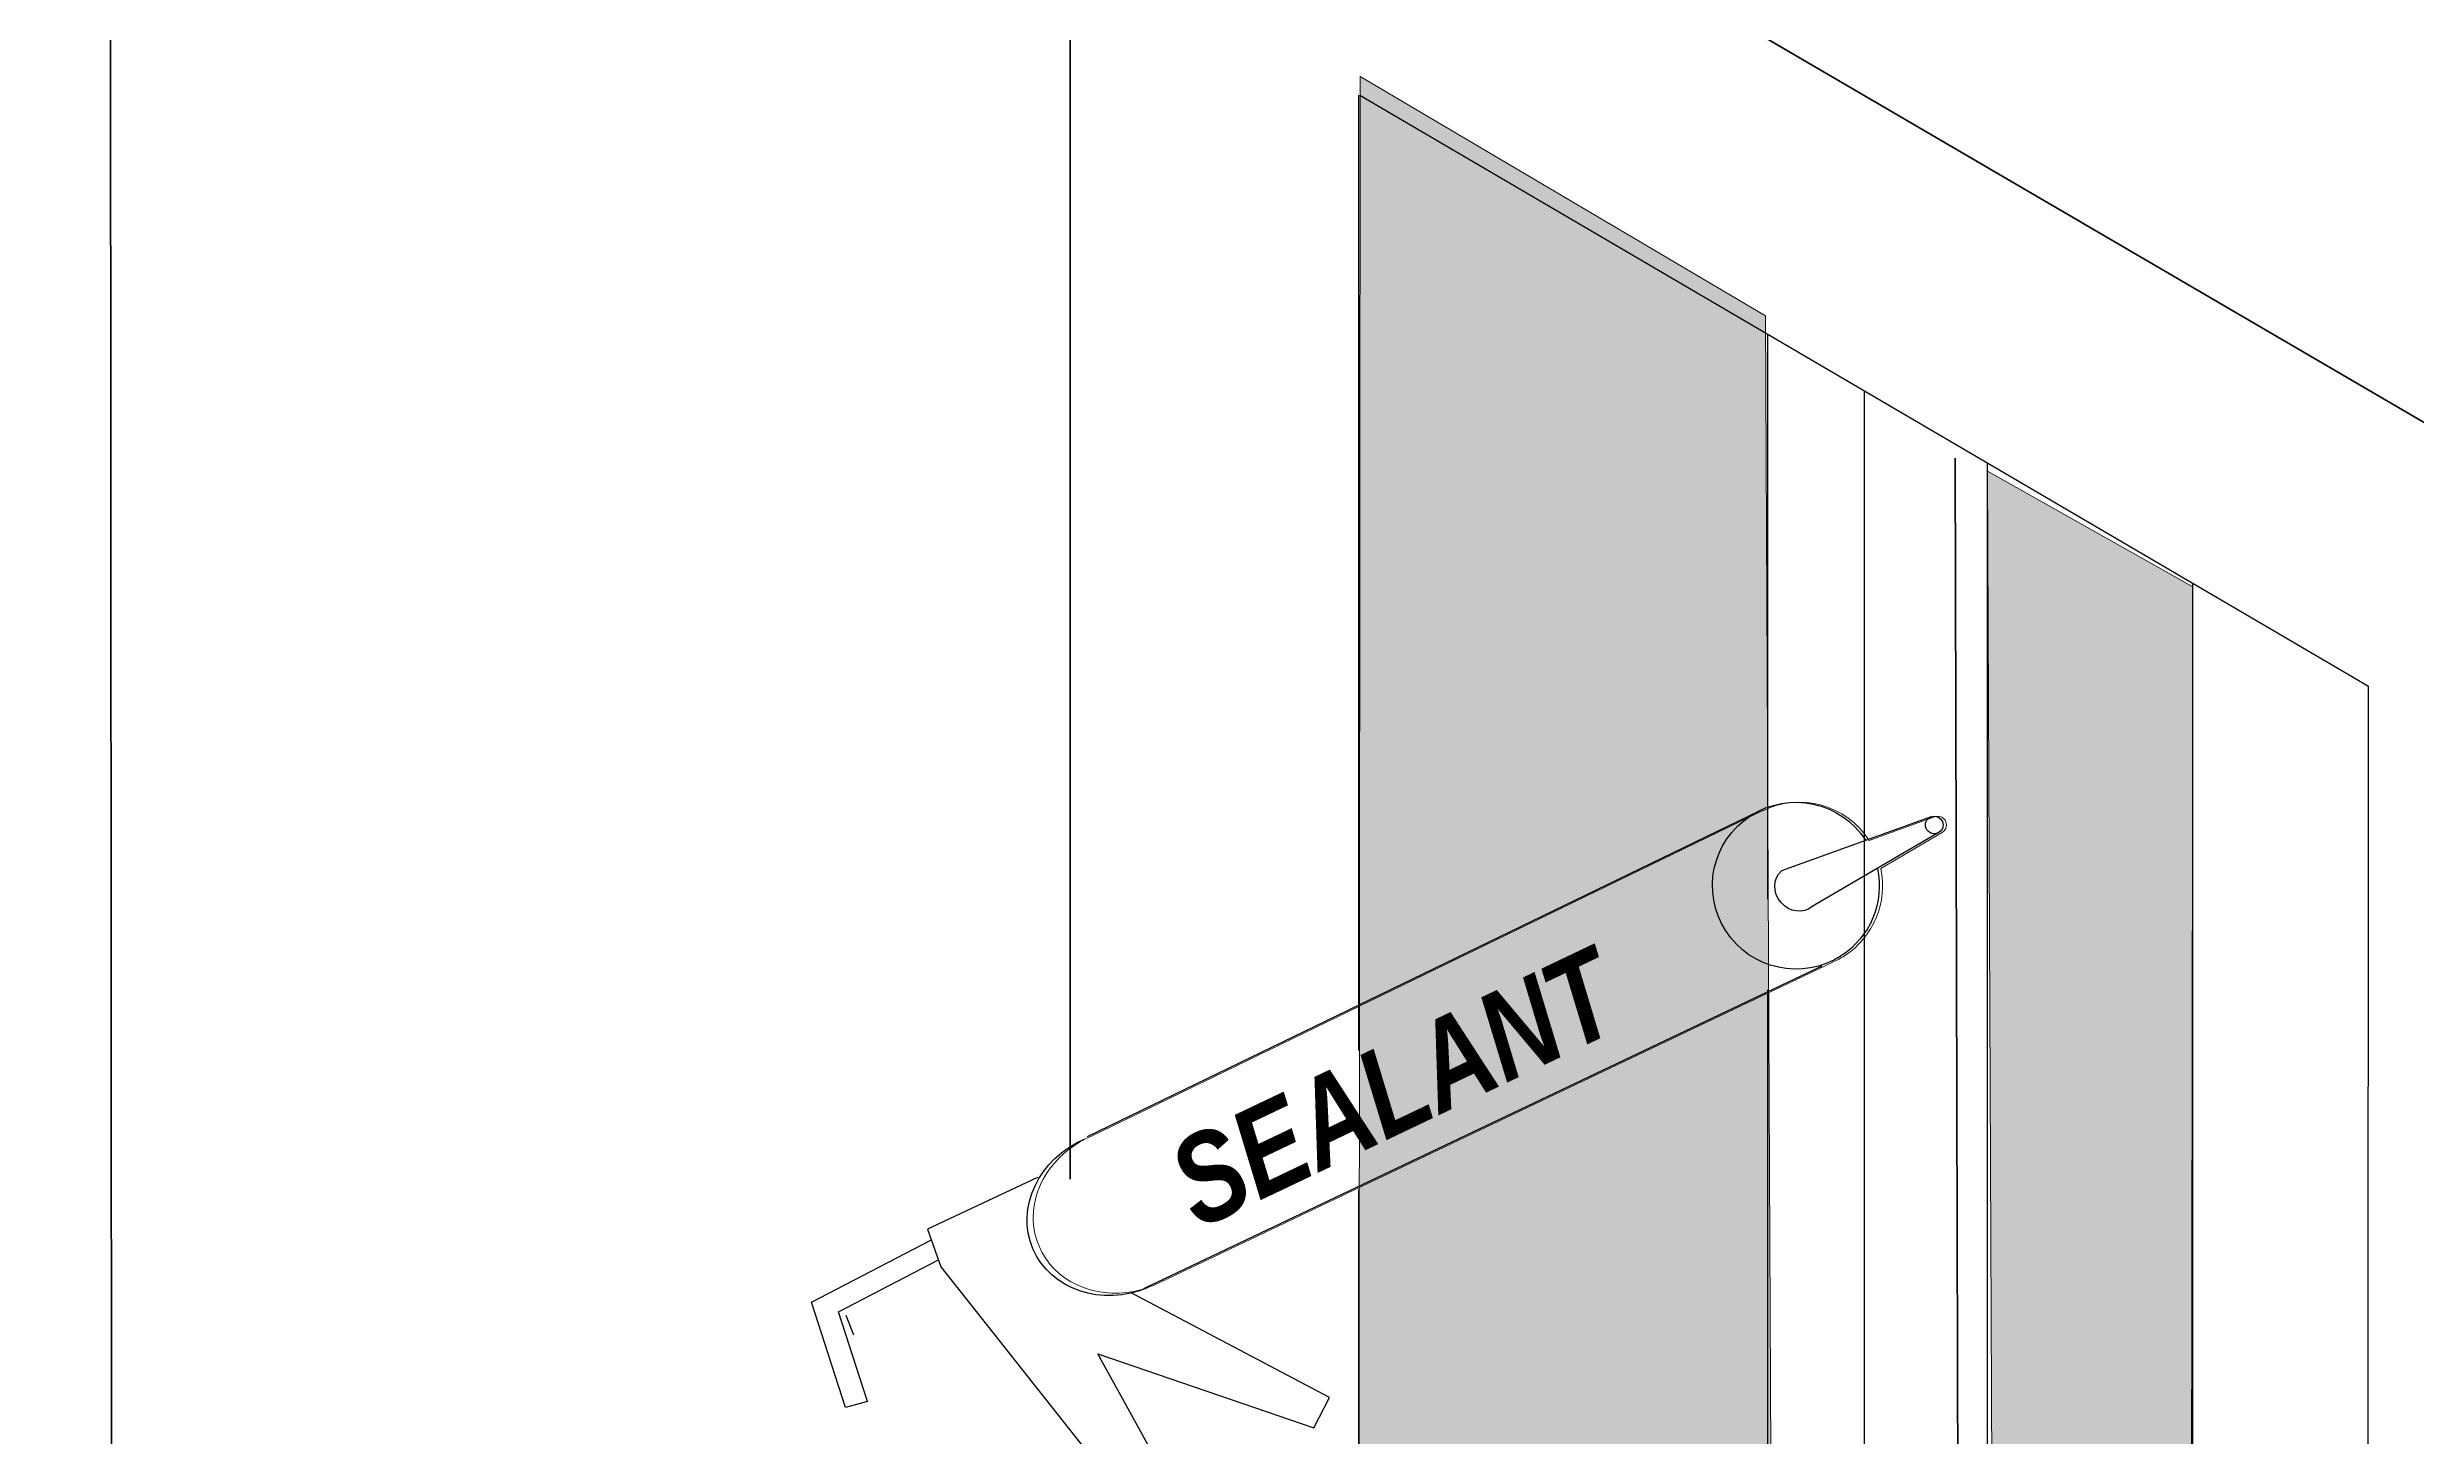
# Model space of a CAD drawing. Extents: x -1337 to 5791, y -3809 to 1769.
# Drawn here: x 388.2 to 582.2, y -2755.1 to -2641.4 of the extents above; entities that cross this region are included whole.
import ezdxf

# ---------------------------------------------------------------- set-up
doc = ezdxf.new("R2010")
doc.units = 0
doc.header["$MEASUREMENT"] = 0
for name, color, linetype, lineweight in [('G-ANNO-TTLB', 7, 'Continuous', 0), ('Layer 12', 7, 'Continuous', 0), ('TYVEK', 7, 'Continuous', 0), ('WALL SCRATCH', 7, 'Continuous', 0), ('X-REF - TRACED', 7, 'Continuous', 0)]:
    doc.layers.add(name, color=color, linetype=linetype, lineweight=lineweight)

# ---------------------------------------------------------------- blocks, each defined once
blk = doc.blocks.new('Block_188')
at = {"layer": 'WALL SCRATCH', "true_color": 0x003b71, "transparency": 33554687}
h = blk.add_hatch(color=156, dxfattribs=at)
h.dxf.hatch_style = 2
edge = h.paths.add_edge_path()
edge.add_ellipse((465.56, -2585.21), major_axis=(0, 4.78), ratio=0.766948, start_angle=0, end_angle=360)
at = {"layer": 'WALL SCRATCH', "color": 18, "lineweight": 25, "true_color": 0x080808}
blk.add_line((465.56, -2583.95), (465.56, -2586.42), dxfattribs=at)
at = {"layer": 'WALL SCRATCH', "color": 18, "lineweight": 25, "true_color": 0x000000}
blk.add_ellipse((465.56, -2585.21), major_axis=(0, 4.78), ratio=0.766948, dxfattribs=at)
at = {"layer": 'WALL SCRATCH', "color": 18, "lineweight": 25, "true_color": 0x080808}
blk.add_ellipse((465.56, -2585.19), major_axis=(0, 1.23), ratio=0.788846, dxfattribs=at)
blk = doc.blocks.new('Block_189')
at = {"layer": 'WALL SCRATCH', "true_color": 0x003b71, "transparency": 33554687}
h = blk.add_hatch(color=156, dxfattribs=at)
h.dxf.hatch_style = 2
edge = h.paths.add_edge_path()
edge.add_ellipse((465.56, -2790.76), major_axis=(0, 4.78), ratio=0.766948, start_angle=0, end_angle=360)
at = {"layer": 'WALL SCRATCH', "color": 18, "lineweight": 25, "true_color": 0x080808}
for p, q in [((465.56, -2789.5), (465.56, -2791.97)), ((464.59, -2790.73), (466.54, -2790.73))]:
    blk.add_line(p, q, dxfattribs=at)
at = {"layer": 'WALL SCRATCH', "color": 8, "lineweight": 25, "true_color": 0x808080}
blk.add_lwpolyline([(465.05, -2795.87)], dxfattribs=at)
at = {"layer": 'WALL SCRATCH', "color": 18, "lineweight": 25, "true_color": 0x000000}
blk.add_ellipse((465.56, -2790.76), major_axis=(0, 4.78), ratio=0.766948, dxfattribs=at)
at = {"layer": 'WALL SCRATCH', "color": 18, "lineweight": 25, "true_color": 0x080808}
blk.add_ellipse((465.56, -2790.73), major_axis=(0, 1.23), ratio=0.788846, dxfattribs=at)
blk = doc.blocks.new('Block_187')
at = {"layer": 'WALL SCRATCH'}
for name in ['Block_188', 'Block_189']:
    blk.add_blockref(name, (0, 0), dxfattribs=at)
blk = doc.blocks.new('Block_186')
at = {"layer": 'WALL SCRATCH'}
blk.add_blockref('Block_187', (0, 0), dxfattribs=at)
blk = doc.blocks.new('Block_318')
at = {"layer": 'TYVEK', "color": 18, "lineweight": 60, "true_color": 0x000000}
for points in [[(471.99, -2749.61)], [(471.99, -2750.72)]]:
    blk.add_lwpolyline(points, dxfattribs=at)

msp = doc.modelspace()

# ---------------------------------------------------------------- hatches: boundary and pattern name
at = {"layer": 'G-ANNO-TTLB', "true_color": 0xff00ff, "transparency": 33554687}
h = msp.add_hatch(color=6, dxfattribs=at)
edge = h.paths.add_edge_path()
edge.add_spline(control_points=[(1773.02, -3692.6), (1773.02, -3692.6), (-1156.5, -3692.6), (-1156.5, -3692.6), (-1156.5, -3692.6), (-1156.5, -1235.6), (-1156.5, -1235.6), (-1156.5, -1235.6), (1773.02, -1235.6), (1773.02, -1235.6), (1773.02, -1235.6), (1773.02, -3692.6), (1773.02, -3692.6)], knot_values=[0, 0, 0, 0, 1, 1, 1, 2, 2, 2, 3, 3, 3, 4, 4, 4, 4], degree=3, periodic=0)
edge = h.paths.add_edge_path()
edge.add_spline(control_points=[(-1147.5, -1244.6), (-1147.5, -1244.6), (-1147.5, -3683.6), (-1147.5, -3683.6), (-1147.5, -3683.6), (1764.02, -3683.6), (1764.02, -3683.6), (1764.02, -3683.6), (1764.02, -1244.6), (1764.02, -1244.6), (1764.02, -1244.6), (-1147.5, -1244.6), (-1147.5, -1244.6)], knot_values=[0, 0, 0, 0, 1, 1, 1, 2, 2, 2, 3, 3, 3, 4, 4, 4, 4], degree=3, periodic=0)
edge.add_line((-1147.5, -1244.6), (-1147.5, -1244.6))
at = {"layer": 'Layer 12', "true_color": 0x808080, "transparency": 33554495}
h = msp.add_hatch(color=8, dxfattribs=at)
h.dxf.hatch_style = 2
h.paths.add_polyline_path([(495.62, -2786.8), (495.74, -2643.76), (528.94, -2663.37), (529.42, -2768.27)])
h = msp.add_hatch(color=8, dxfattribs=at)
h.dxf.hatch_style = 2
h.paths.add_polyline_path([(563.82, -2760.63), (547.53, -2770.44), (547.11, -2676.07), (563.91, -2685.55)])

# ---------------------------------------------------------------- linework, layer by layer
at = {"layer": 'G-ANNO-TTLB'}
for points in [[(1773.02, -3692.6), (1773.02, -3692.6), (-1156.5, -3692.6), (-1156.5, -3692.6), (-1156.5, -3692.6), (-1156.5, -1235.6), (-1156.5, -1235.6), (-1156.5, -1235.6), (1773.02, -1235.6), (1773.02, -1235.6), (1773.02, -1235.6), (1773.02, -3692.6), (1773.02, -3692.6)], [(-1147.5, -1244.6), (-1147.5, -1244.6), (-1147.5, -3683.6), (-1147.5, -3683.6), (-1147.5, -3683.6), (1764.02, -3683.6), (1764.02, -3683.6), (1764.02, -3683.6), (1764.02, -1244.6), (1764.02, -1244.6), (1764.02, -1244.6), (-1147.5, -1244.6), (-1147.5, -1244.6)]]:
    msp.add_open_spline(points, degree=3, knots=[0, 0, 0, 0, 1, 1, 1, 2, 2, 2, 3, 3, 3, 4, 4, 4, 4], dxfattribs=at)
at = {"layer": 'Layer 12'}
for points in [[(495.62, -2786.8), (495.74, -2643.76), (528.94, -2663.37), (529.42, -2768.27)], [(563.82, -2760.63), (547.53, -2770.44), (547.11, -2676.07), (563.91, -2685.55)]]:
    msp.add_lwpolyline(points, close=True, dxfattribs=at)
at = {"layer": 'TYVEK', "color": 18, "lineweight": 60, "true_color": 0x000000}
for p, q in [((393.49, -2775.37), (393.4, -2598.73)), ((471.99, -2734.06), (471.99, -2607.34)), ((606.84, -2686.09), (471.99, -2607.34)), ((544.47, -2675.01), (544.78, -2793.87))]:
    msp.add_line(p, q, dxfattribs=at)
at = {"layer": 'TYVEK', "color": 18, "lineweight": 25, "true_color": 0x000000}
for p, q in [((495.63, -2723.51), (495.63, -2645.3)), ((495.72, -2645.3), (578.3, -2693.69)), ((529.11, -2711.12), (529.11, -2664.87)), ((537.05, -2764.75), (537.05, -2669.52)), ((547.11, -2792.42), (547.11, -2675.42)), ((563.91, -2782.97), (563.91, -2685.26)), ((578.25, -2864.63), (578.3, -2693.69)), ((529.11, -2769.8), (529.11, -2718.54)), ((495.63, -2816.74), (495.63, -2734.92))]:
    msp.add_line(p, q, dxfattribs=at)
at = {"layer": 'X-REF - TRACED', "color": 1, "lineweight": 25, "true_color": 0xff0000}
for p, q in [((473.42, -2730.56), (528.44, -2703.88)), ((542.49, -2704.38), (530.24, -2708.81)), ((543.08, -2705.69), (532.76, -2711.72)), ((478.03, -2743), (533.56, -2716.57)), ((469.31, -2733.92), (460.32, -2738.15)), ((450.81, -2744.12), (460.57, -2739.05)), ((460.32, -2738.15), (461.4, -2741.23)), ((453.02, -2744.92), (461.2, -2740.66)), ((461.4, -2741.23), (479.94, -2764.65)), ((453.6, -2752.75), (450.81, -2744.12)), ((455.4, -2752.25), (453.02, -2744.92)), ((493.22, -2751.94), (476.98, -2743.37)), ((454.29, -2746.82), (453.65, -2745.21)), ((481.78, -2761.98), (474.27, -2748.35)), ((474.27, -2748.35), (491.95, -2754.42)), ((455.4, -2752.25), (453.6, -2752.75)), ((491.95, -2754.42), (493.22, -2751.94))]:
    msp.add_line(p, q, dxfattribs=at)
msp.add_circle((542.75, -2705.05), 0.721, dxfattribs=at)
at = {"layer": 'X-REF - TRACED'}
msp.add_open_spline([(543.62, -2705.46), (543.55, -2705.56), (543.46, -2705.63), (543.36, -2705.69), (543.36, -2705.69), (543.35, -2705.69), (543.35, -2705.69), (543.35, -2705.69), (538.37, -2708.6), (538.37, -2708.6), (538.96, -2711.37), (537.78, -2714.22), (535.4, -2715.76), (535.07, -2715.97), (534.74, -2716.15), (534.4, -2716.29), (534.4, -2716.29), (534.4, -2716.3), (534.4, -2716.3), (534.4, -2716.3), (478.86, -2742.73), (478.86, -2742.73), (478.45, -2742.9), (478.04, -2743.04), (477.64, -2743.15), (477.5, -2743.18), (477.37, -2743.21), (477.23, -2743.24), (473.93, -2743.88), (470.66, -2742.43), (469.44, -2739.55), (468.67, -2737.75), (468.86, -2735.75), (469.79, -2734.04), (470.59, -2732.57), (471.94, -2731.31), (473.69, -2730.56), (473.69, -2730.56), (528.71, -2703.87), (528.71, -2703.87), (528.71, -2703.87), (528.72, -2703.88), (528.72, -2703.88), (531.78, -2702.39), (535.53, -2703.38), (537.42, -2706.31), (537.42, -2706.31), (542.7, -2704.4), (542.7, -2704.4), (542.7, -2704.4), (542.7, -2704.41), (542.7, -2704.41), (542.93, -2704.29), (543.21, -2704.3), (543.43, -2704.45), (543.76, -2704.68), (543.84, -2705.13), (543.62, -2705.46)], degree=3, knots=[0, 0, 0, 0, 1, 1, 1, 2, 2, 2, 3, 3, 3, 4, 4, 4, 5, 5, 5, 6, 6, 6, 7, 7, 7, 8, 8, 8, 9, 9, 9, 10, 10, 10, 11, 11, 11, 12, 12, 12, 13, 13, 13, 14, 14, 14, 15, 15, 15, 16, 16, 16, 17, 17, 17, 18, 18, 18, 19, 19, 19, 19], dxfattribs=at)
at = {"layer": 'X-REF - TRACED', "color": 1, "lineweight": 25, "true_color": 0xff0000}
for points, knots in [([(538.1, -2708.6), (538.69, -2711.37), (537.51, -2714.22), (535.13, -2715.76), (531.96, -2717.81), (527.73, -2716.9), (525.68, -2713.73), (523.63, -2710.57), (524.54, -2706.34), (527.71, -2704.29), (530.87, -2702.24), (535.1, -2703.14), (537.15, -2706.31)], [0, 0, 0, 0, 1, 1, 1, 2, 2, 2, 3, 3, 3, 4, 4, 4, 4]), ([(532.76, -2711.72), (532.04, -2712.34), (530.89, -2712.2), (530.2, -2711.4), (529.5, -2710.6), (529.52, -2709.44), (530.24, -2708.81)], [0, 0, 0, 0, 1, 1, 1, 2, 2, 2, 2]), ([(478.37, -2742.92), (474.59, -2744.53), (470.37, -2743.11), (468.94, -2739.75), (467.52, -2736.39), (469.42, -2732.36), (473.2, -2730.76)], [0, 0, 0, 0, 1, 1, 1, 2, 2, 2, 2])]:
    msp.add_open_spline(points, degree=3, knots=knots, dxfattribs=at)

# ---------------------------------------------------------------- block references
at = {"layer": 'TYVEK'}
msp.add_blockref('Block_318', (0, 0), dxfattribs=at)
at = {"layer": 'WALL SCRATCH'}
msp.add_blockref('Block_186', (0, 0), dxfattribs=at)

# ---------------------------------------------------------------- texts
at = {"layer": 'X-REF - TRACED', "insert": (482.55, -2738.29), "char_height": 0.2, "attachment_point": 7, "rotation": 25.4911}
msp.add_mtext('\\C252;\\c8684676;\\FArial Narrow Bold Italic|b1|i1|c1;\\H7.215513;\\W0.994518;SEALANT', dxfattribs=at)

doc.saveas('drawing.dxf')
